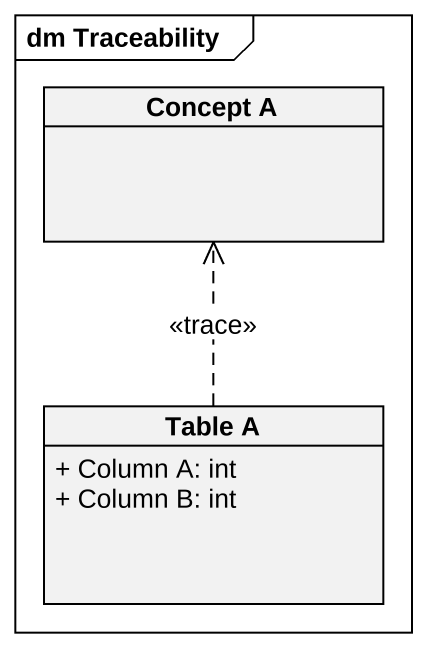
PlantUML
@startuml
mainframe dm Traceability
hide circle
hide empty members
skinparam classAttributeIconSize 0
class "Concept A" as Concept_A
class "Table A" as Table_A {
  + Column A: int
  + Column B: int
}
Table_A .up.> Concept_A : <<trace>>
@enduml
